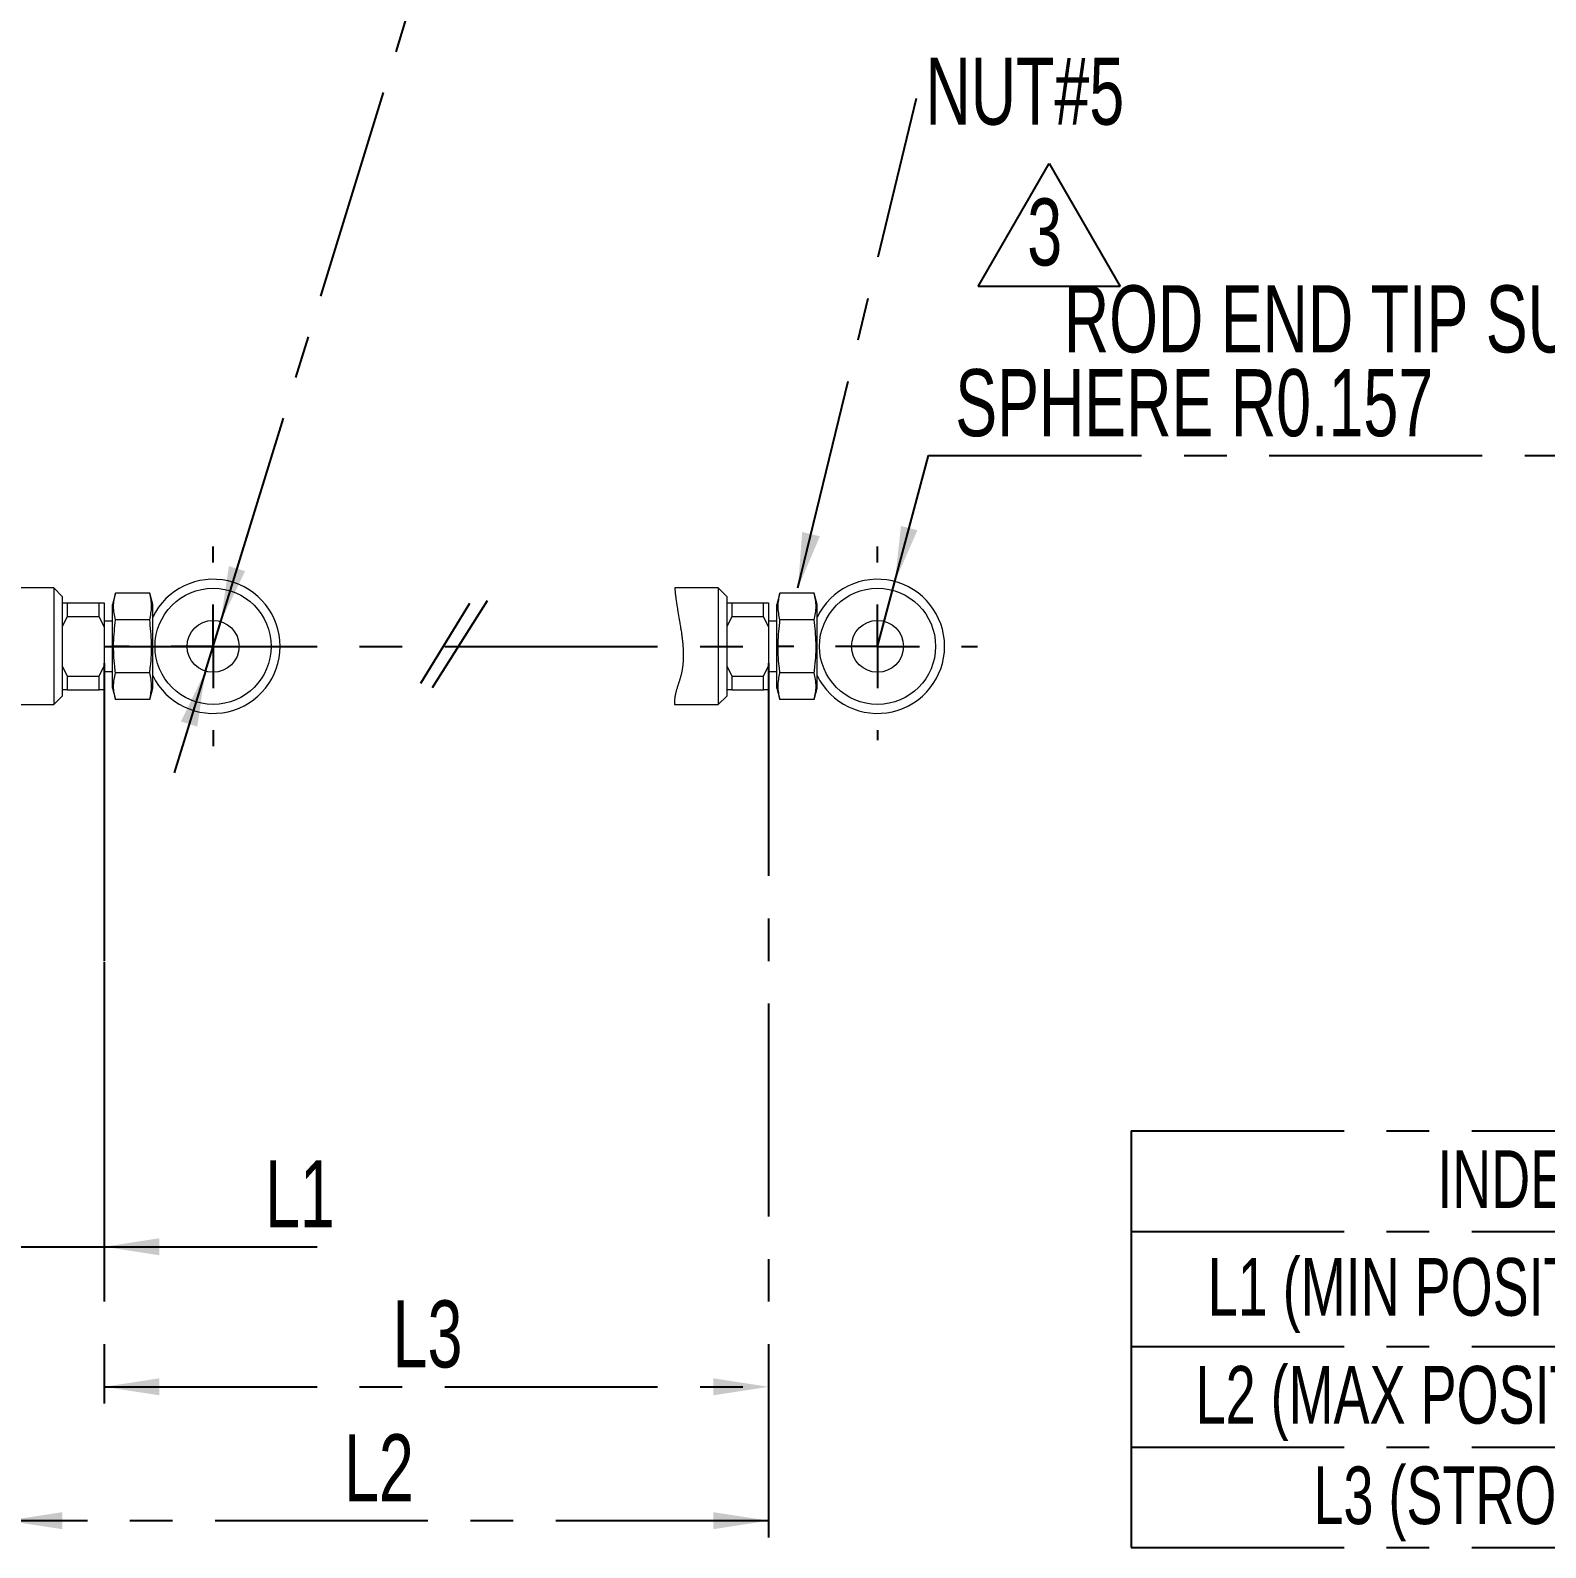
# Model space of a CAD drawing. Header units: inches. Extents: x 0.2 to 16.3, y 0.2 to 11.5.
# Drawn here: x 9.797 to 13.356, y 5.077 to 8.641 of the extents above; entities that cross this region are included whole.
import ezdxf

# ---------------------------------------------------------------- set-up
doc = ezdxf.new("R2010")
doc.units = ezdxf.units.IN
doc.header["$MEASUREMENT"] = 0
doc.linetypes.add('CENTERX2', pattern=[0.8, 0.5, -0.1, 0.1, -0.1])
doc.layers.add('CENTER_LINE', color=7, linetype='CENTERX2')
doc.layers.add('DIMENSION', color=7, linetype='Continuous')
doc.styles.add('SLDTEXTSTYLE0', font='TXT', dxfattribs={"width": 0.7})
doc.dimstyles.new('SLDDIMSTYLE0', dxfattribs={"dimtxt": 0.15748, "dimasz": 0.13, "dimexe": 0, "dimexo": 0.0625, "dimgap": 0.03937, "dimtad": 1, "dimdec": 3, "dimrnd": 1e-09, "dimzin": 12, "dimdsep": 46, "dimtxsty": 'SLDTEXTSTYLE0', "dimsah": 1, "dimcen": 0.09, "dimadec": 0, "dimazin": 3, "dimtfac": 1, "dimtdec": 3, "dimtofl": 0, "dimtmove": 0, "dimatfit": 3, "dimfxl": 1, "dimfrac": 2, "dimtolj": 1, "dimtzin": 12, "dimarcsym": 0})
doc.dimstyles.new('SLDDIMSTYLE10', dxfattribs={"dimtxt": 0.15748, "dimasz": 0.13, "dimexe": 0, "dimexo": 0.0625, "dimgap": 0.03937, "dimtad": 0, "dimtih": 1, "dimtoh": 1, "dimdec": 3, "dimrnd": 1e-09, "dimzin": 12, "dimdsep": 46, "dimtxsty": 'SLDTEXTSTYLE0', "dimsah": 1, "dimcen": 0, "dimadec": 0, "dimazin": 3, "dimtfac": 1, "dimtdec": 3, "dimtofl": 0, "dimtmove": 0, "dimatfit": 3, "dimfxl": 1, "dimfrac": 2, "dimtolj": 1, "dimtzin": 12, "dimarcsym": 0})
doc.dimstyles.new('SLDDIMSTYLE4', dxfattribs={"dimtxt": 0.15748, "dimasz": 0.13, "dimexe": 0, "dimexo": 0.0625, "dimgap": 0.03937, "dimtad": 1, "dimdec": 3, "dimrnd": 1e-09, "dimzin": 12, "dimdsep": 46, "dimtxsty": 'SLDTEXTSTYLE0', "dimsah": 1, "dimcen": 0.09, "dimadec": 0, "dimazin": 3, "dimtfac": 1, "dimtdec": 3, "dimtmove": 0, "dimatfit": 0, "dimfxl": 1, "dimfrac": 2, "dimtolj": 1, "dimtzin": 12, "dimarcsym": 0})
doc.dimstyles.new('SLDDIMSTYLE6', dxfattribs={"dimtxt": 0.15748, "dimasz": 0.13, "dimexe": 0, "dimexo": 0.0625, "dimgap": 0.03937, "dimtad": 0, "dimtih": 1, "dimtoh": 1, "dimdec": 3, "dimrnd": 1e-09, "dimdsep": 46, "dimtxsty": 'SLDTEXTSTYLE0', "dimsah": 1, "dimcen": 0, "dimadec": 0, "dimazin": 2, "dimtol": 1, "dimtp": 0.0039, "dimtm": 0.0039, "dimtfac": 1, "dimtdec": 3, "dimtmove": 0, "dimatfit": 3, "dimfxl": 1, "dimfrac": 2, "dimtolj": 1, "dimarcsym": 0})
doc.dimstyles.new('SLDDIMSTYLE7', dxfattribs={"dimtxt": 0.18, "dimasz": 0.13, "dimexe": 0, "dimexo": 0.0625, "dimgap": 0, "dimtad": 0, "dimtih": 1, "dimtoh": 1, "dimdec": 0, "dimrnd": 1e-09, "dimzin": 0, "dimdsep": 46, "dimtxsty": 'Standard', "dimsah": 1, "dimcen": 0.09, "dimadec": 0, "dimazin": 0, "dimtfac": 0.13, "dimtdec": 0, "dimtofl": 0, "dimtmove": 0, "dimatfit": 3, "dimfxl": 1, "dimfrac": 2, "dimtolj": 1, "dimtzin": 0, "dimarcsym": 0})

# ---------------------------------------------------------------- blocks, each defined once
blk = doc.blocks.new('SW_TABLEANNOTATION_0')
at = {"layer": 'CENTER_LINE', "color": 0}
for p, q in [((0, 0), (0, -0.2362)), ((0, 0), (1.9637, 0)), ((0, -0.2362), (0, -0.5067)), ((0, -0.2362), (1.9637, -0.2362)), ((0, -0.5067), (0, -0.7429)), ((0, -0.5067), (1.9637, -0.5067)), ((0, -0.7429), (0, -0.9791)), ((0, -0.7429), (1.9637, -0.7429)), ((0, -0.9791), (1.9637, -0.9791))]:
    blk.add_line(p, q, dxfattribs=at)
at = {"layer": 'CENTER_LINE', "color": 0, "attachment_point": 1, "style": 'SLDTEXTSTYLE0'}
for s, insert, char_height in [('INDEX', (0.7188, -0.0455), 0.13542), ('L1 (MIN POSITION)', (0.1797, -0.2988), 0.135417), ('L2 (MAX POSITION)', (0.1513, -0.5522), 0.135417), ('L3 (STROKE)', (0.428, -0.7884), 0.135417)]:
    blk.add_mtext(s, dxfattribs=dict(at, insert=insert, char_height=char_height))
blk = doc.blocks.new('_D')
at = {"layer": 'CENTER_LINE'}
for p, q in [((9.9703, 7.1546), (9.9703, 5.415)), ((11.5309, 7.1546), (11.5309, 5.415)), ((9.9703, 5.4544), (11.5309, 5.4544))]:
    blk.add_line(p, q, dxfattribs=at)
for points in [[(9.9703, 5.4544), (10.1003, 5.4344), (10.1003, 5.4744)], [(11.5309, 5.4544), (11.4009, 5.4744), (11.4009, 5.4344)]]:
    blk.add_solid(points, dxfattribs=at)
at = {"layer": 'CENTER_LINE', "insert": (10.648, 5.6574), "char_height": 0.15748, "attachment_point": 1, "style": 'SLDTEXTSTYLE0'}
blk.add_mtext('L3', dxfattribs=at)
blk = doc.blocks.new('_D_1')
at = {"layer": 'CENTER_LINE'}
for p, q in [((11.5309, 7.1546), (11.5309, 5.1005)), ((9.7419, 6.5515), (9.7419, 5.1005)), ((11.5309, 5.1399), (9.7419, 5.1399))]:
    blk.add_line(p, q, dxfattribs=at)
for points in [[(9.7419, 5.1399), (9.8719, 5.1199), (9.8719, 5.1599)], [(11.5309, 5.1399), (11.4009, 5.1599), (11.4009, 5.1199)]]:
    blk.add_solid(points, dxfattribs=at)
at = {"layer": 'CENTER_LINE', "insert": (10.5338, 5.3429), "char_height": 0.15748, "attachment_point": 1, "style": 'SLDTEXTSTYLE0'}
blk.add_mtext('L2', dxfattribs=at)
blk = doc.blocks.new('_D_16')
at = {"layer": 'CENTER_LINE'}
for p, q in [((9.9703, 7.0522), (9.9703, 5.744)), ((9.7419, 6.5515), (9.7419, 5.744)), ((9.7419, 5.7834), (9.4919, 5.7834)), ((9.7419, 5.7834), (9.9703, 5.7834)), ((9.9703, 5.7834), (10.5534, 5.7834))]:
    blk.add_line(p, q, dxfattribs=at)
for points in [[(9.7419, 5.7834), (9.6119, 5.8034), (9.6119, 5.7634)], [(9.9703, 5.7834), (10.1003, 5.7634), (10.1003, 5.8034)]]:
    blk.add_solid(points, dxfattribs=at)
at = {"layer": 'CENTER_LINE', "insert": (10.3483, 5.9864), "char_height": 0.15748, "attachment_point": 1, "style": 'SLDTEXTSTYLE0'}
blk.add_mtext('L1', dxfattribs=at)
blk = doc.blocks.new('_D_18')
at = {"layer": 'CENTER_LINE'}
for p, q in [((10.2441, 7.2523), (10.7237, 8.8102)), ((10.7237, 8.8102), (12.5004, 8.8102)), ((10.2082, 7.1356), (10.2441, 7.2523)), ((10.2082, 7.1356), (10.1346, 6.8967))]:
    blk.add_line(p, q, dxfattribs=at)
for points in [[(10.2441, 7.2523), (10.3015, 7.3706), (10.2633, 7.3824)], [(10.2082, 7.1356), (10.1508, 7.0173), (10.1891, 7.0055)]]:
    blk.add_solid(points, dxfattribs=at)
at = {"layer": 'CENTER_LINE', "attachment_point": 1, "style": 'SLDTEXTSTYLE0'}
for s, insert, char_height in [('%%c', (10.7862, 9.0132), 0.15748), ('0.122', (10.9606, 9.0132), 0.15748), ('HOLE', (12.0087, 9.0132), 0.15748), ('±0.004', (11.5045, 8.9601), 0.11024)]:
    blk.add_mtext(s, dxfattribs=dict(at, insert=insert, char_height=char_height))
blk = doc.blocks.new('SW_NOTE_0_5')
at = {"layer": 'CENTER_LINE', "color": 0}
for p, q in [((-0.1156, -0.0038), (0.0511, 0.2849)), ((0.0511, 0.2849), (0.2178, -0.0038)), ((0.2178, -0.0038), (-0.1156, -0.0038))]:
    blk.add_line(p, q, dxfattribs=at)
at = {"layer": 'CENTER_LINE', "color": 0, "insert": (0, 0.203), "char_height": 0.1575, "attachment_point": 1, "style": 'SLDTEXTSTYLE0'}
blk.add_mtext('3', dxfattribs=at)
blk = doc.blocks.new('SW_CENTERMARKSYMBOL_4')
at = {"layer": 'CENTER_LINE', "color": 0}
for p, q in [((0, 0.1969), (0, 0.2348)), ((0, 0), (0, 0.0984)), ((-0.1969, 0), (-0.2348, 0)), ((0, 0), (-0.0984, 0)), ((0, 0), (0, -0.0984)), ((0, 0), (0.0984, 0)), ((0.1969, 0), (0.2348, 0)), ((0, -0.1969), (0, -0.2348))]:
    blk.add_line(p, q, dxfattribs=at)
blk = doc.blocks.new('_D_33')
at = {"layer": 'CENTER_LINE'}
for p, q in [((11.8276, 7.3461), (11.9069, 7.6421)), ((11.9069, 7.6421), (14.0692, 7.6421)), ((11.7868, 7.1939), (11.8276, 7.3461))]:
    blk.add_line(p, q, dxfattribs=at)
blk.add_solid([(11.8276, 7.3461), (11.8805, 7.4665), (11.8419, 7.4768)], dxfattribs=at)
at = {"layer": 'CENTER_LINE', "char_height": 0.15748, "attachment_point": 1, "style": 'SLDTEXTSTYLE0'}
for s, insert in [('ROD END TIP SUS', (12.2244, 8.0419)), ('SPHERE R0.157', (11.9694, 7.8451)), ('0.004', (13.5843, 7.8451)), ('%%p', (13.4152, 7.8451))]:
    blk.add_mtext(s, dxfattribs=dict(at, insert=insert))
blk = doc.blocks.new('SW_NOTE_0_11')
at = {"layer": 'CENTER_LINE', "color": 0, "insert": (0.0208, 0.0953), "char_height": 0.15748, "attachment_point": 1, "style": 'SLDTEXTSTYLE0'}
blk.add_mtext('NUT#5', dxfattribs=at)
blk = doc.blocks.new('SW_CENTERMARKSYMBOL_13')
at = {"layer": 'CENTER_LINE', "color": 0}
for p, q in [((0, 0.1969), (0, 0.2348)), ((0, 0), (0, 0.0984)), ((-0.1969, 0), (-0.2348, 0)), ((0, 0), (-0.0984, 0)), ((0, 0), (0, -0.0984)), ((0, 0), (0.0984, 0)), ((0.1969, 0), (0.2348, 0)), ((0, -0.1969), (0, -0.2204))]:
    blk.add_line(p, q, dxfattribs=at)

msp = doc.modelspace()

# ---------------------------------------------------------------- linework, layer by layer
at = {"color": 7, "linetype": 'Continuous', "lineweight": 18}
for p, q in [((9.8521, 7.331), (9.7419, 7.331)), ((9.8718, 7.3113), (9.8521, 7.331)), ((9.8521, 7.331), (9.8521, 7.0569)), ((9.8718, 7.3113), (9.8718, 7.0766)), ((9.9971, 7.319), (9.9899, 7.2924)), ((10.0773, 7.319), (9.9971, 7.319)), ((10.0844, 7.2924), (10.0773, 7.319)), ((11.4128, 7.331), (11.3109, 7.331)), ((11.4325, 7.3113), (11.4128, 7.331)), ((11.4128, 7.331), (11.4128, 7.0569)), ((11.4325, 7.3113), (11.4325, 7.0766)), ((11.5577, 7.319), (11.5506, 7.2924)), ((11.638, 7.319), (11.5577, 7.319)), ((11.6451, 7.2924), (11.638, 7.319)), ((9.8718, 7.2963), (9.8836, 7.2963)), ((9.8836, 7.2963), (9.8836, 7.264)), ((9.8836, 7.2963), (9.9584, 7.2963)), ((9.9584, 7.264), (9.9584, 7.2963)), ((9.9584, 7.2963), (9.9703, 7.2963)), ((9.9703, 7.2963), (9.9703, 7.2399)), ((9.9899, 7.1939), (9.9899, 7.2924)), ((10.0844, 7.1939), (10.0844, 7.2924)), ((11.4325, 7.2963), (11.4443, 7.2963)), ((11.4443, 7.2963), (11.4443, 7.264)), ((11.4443, 7.2963), (11.5191, 7.2963)), ((11.5191, 7.264), (11.5191, 7.2963)), ((11.5191, 7.2963), (11.5309, 7.2963)), ((11.5309, 7.2963), (11.5309, 7.2399)), ((11.5506, 7.1939), (11.5506, 7.2924)), ((11.6451, 7.1939), (11.6451, 7.2924)), ((9.8836, 7.264), (9.8718, 7.2399)), ((9.8836, 7.264), (9.9584, 7.264)), ((9.9703, 7.2399), (9.9584, 7.264)), ((9.9899, 7.253), (9.9703, 7.253)), ((9.9703, 7.2399), (9.9703, 7.148)), ((10.0773, 7.2565), (9.9971, 7.2565)), ((11.4443, 7.264), (11.4325, 7.2399)), ((11.4443, 7.264), (11.5191, 7.264)), ((11.5309, 7.2399), (11.5191, 7.264)), ((11.5506, 7.253), (11.5309, 7.253)), ((11.5309, 7.2399), (11.5309, 7.148)), ((11.638, 7.2565), (11.5577, 7.2565)), ((9.9899, 7.0955), (9.9899, 7.1939)), ((10.0844, 7.0955), (10.0844, 7.1939)), ((11.5506, 7.0955), (11.5506, 7.1939)), ((11.6451, 7.0955), (11.6451, 7.1939)), ((9.8718, 7.148), (9.8836, 7.1239)), ((9.9584, 7.1239), (9.9703, 7.148)), ((9.9703, 7.148), (9.9703, 7.0916)), ((9.9703, 7.1349), (9.9899, 7.1349)), ((10.0773, 7.1314), (9.9971, 7.1314)), ((11.4325, 7.148), (11.4443, 7.1239)), ((11.5191, 7.1239), (11.5309, 7.148)), ((11.5309, 7.148), (11.5309, 7.0916)), ((11.5309, 7.1349), (11.5506, 7.1349)), ((11.638, 7.1314), (11.5577, 7.1314)), ((9.8836, 7.1239), (9.9584, 7.1239)), ((9.8836, 7.1239), (9.8836, 7.0916)), ((9.9584, 7.0916), (9.9584, 7.1239)), ((9.9899, 7.0955), (9.9971, 7.0689)), ((10.0773, 7.0689), (10.0844, 7.0955)), ((11.4443, 7.1239), (11.5191, 7.1239)), ((11.4443, 7.1239), (11.4443, 7.0916)), ((11.5191, 7.0916), (11.5191, 7.1239)), ((11.5506, 7.0955), (11.5577, 7.0689)), ((11.638, 7.0689), (11.6451, 7.0955)), ((9.8521, 7.0569), (9.8718, 7.0766)), ((9.8836, 7.0916), (9.8718, 7.0916)), ((9.8836, 7.0916), (9.9584, 7.0916)), ((9.9703, 7.0916), (9.9584, 7.0916)), ((10.0773, 7.0689), (9.9971, 7.0689)), ((11.4128, 7.0569), (11.4325, 7.0766)), ((11.4443, 7.0916), (11.4325, 7.0916)), ((11.4443, 7.0916), (11.5191, 7.0916)), ((11.5309, 7.0916), (11.5191, 7.0916)), ((11.638, 7.0689), (11.5577, 7.0689)), ((9.7419, 7.0569), (9.8521, 7.0569)), ((11.3097, 7.0569), (11.4128, 7.0569))]:
    msp.add_line(p, q, dxfattribs=at)
at = {"color": 7, "linetype": 'Continuous', "lineweight": 18, "flags": 128}
msp.add_lwpolyline([(11.3109, 7.331), (11.3109, 7.3299), (11.3109, 7.3289), (11.311, 7.3278), (11.311, 7.3267), (11.3111, 7.3257), (11.3112, 7.3243), (11.3113, 7.3229), (11.3114, 7.3215), (11.3115, 7.32), (11.3117, 7.3185), (11.3118, 7.317), (11.312, 7.3155), (11.3122, 7.314), (11.3124, 7.3118), (11.3127, 7.3095), (11.313, 7.3073), (11.3133, 7.305), (11.3136, 7.3028), (11.314, 7.3006), (11.3144, 7.2978), (11.3148, 7.295), (11.3152, 7.2923), (11.3156, 7.2895), (11.3161, 7.2867), (11.3167, 7.2831), (11.3173, 7.2795), (11.3179, 7.2759), (11.3187, 7.271), (11.3195, 7.2662), (11.3204, 7.2614), (11.3212, 7.2566), (11.3217, 7.2534), (11.3223, 7.2502), (11.3228, 7.247), (11.3234, 7.2438), (11.3239, 7.2406), (11.3244, 7.2374), (11.3248, 7.2349), (11.3252, 7.2325), (11.3256, 7.23), (11.326, 7.2275), (11.3263, 7.225), (11.3267, 7.2225), (11.327, 7.2204), (11.3273, 7.2183), (11.3275, 7.2161), (11.3278, 7.214), (11.3281, 7.2119), (11.3283, 7.2098), (11.3285, 7.2077), (11.3288, 7.2057), (11.329, 7.2036), (11.3292, 7.2015), (11.3294, 7.1994), (11.3296, 7.1973), (11.3297, 7.1952), (11.3299, 7.1931), (11.33, 7.191), (11.3302, 7.1889), (11.3303, 7.187), (11.3304, 7.1852), (11.3304, 7.1834), (11.3305, 7.1816), (11.3306, 7.1797), (11.3306, 7.1779), (11.3306, 7.1761), (11.3306, 7.1743), (11.3306, 7.1726), (11.3306, 7.171), (11.3306, 7.1694), (11.3306, 7.1677), (11.3305, 7.1661), (11.3305, 7.1645), (11.3304, 7.1629), (11.3303, 7.1612), (11.3303, 7.1596), (11.3302, 7.158), (11.33, 7.1563), (11.3299, 7.1547), (11.3298, 7.1531), (11.3296, 7.1515), (11.3295, 7.15), (11.3293, 7.1484), (11.3291, 7.1469), (11.3289, 7.1454), (11.3287, 7.1439), (11.3285, 7.1423), (11.3282, 7.1408), (11.328, 7.1393), (11.3277, 7.1378), (11.3274, 7.1363), (11.3271, 7.1348), (11.3268, 7.1333), (11.3265, 7.1318), (11.3262, 7.1303), (11.3258, 7.1288), (11.3255, 7.1272), (11.3251, 7.1257), (11.3247, 7.1242), (11.3243, 7.1227), (11.3239, 7.1213), (11.3235, 7.1198), (11.323, 7.1183), (11.3225, 7.1165), (11.3219, 7.1148), (11.3214, 7.113), (11.3208, 7.1113), (11.3202, 7.1095), (11.3197, 7.1077), (11.3191, 7.1061), (11.3186, 7.1044), (11.318, 7.1027), (11.3175, 7.101), (11.3169, 7.0993), (11.3164, 7.0976), (11.3159, 7.0959), (11.3154, 7.0942), (11.3149, 7.0927), (11.3145, 7.0912), (11.3141, 7.0897), (11.3136, 7.0882), (11.3133, 7.087), (11.313, 7.0858), (11.3127, 7.0846), (11.3125, 7.0834), (11.3122, 7.0822), (11.3119, 7.0809), (11.3117, 7.0797), (11.3114, 7.0784), (11.3112, 7.0772), (11.3111, 7.0762), (11.3109, 7.0752), (11.3108, 7.0743), (11.3106, 7.0733), (11.3105, 7.0723), (11.3104, 7.0712), (11.3103, 7.0701), (11.3102, 7.069), (11.3101, 7.0679), (11.31, 7.0667), (11.3099, 7.0656), (11.3098, 7.0645), (11.3098, 7.0634), (11.3098, 7.0621), (11.3097, 7.0608), (11.3097, 7.0595), (11.3097, 7.0582), (11.3097, 7.0569)], dxfattribs=at)
at = {"color": 7, "linetype": 'Continuous', "lineweight": 18}
for centre, radius in [((10.2262, 7.1939), 0.1364), ((11.7868, 7.1939), 0.1364), ((10.2262, 7.1939), 0.061), ((11.7868, 7.1939), 0.061)]:
    msp.add_circle(centre, radius, dxfattribs=at)
for centre in [(10.2262, 7.1939), (11.7868, 7.1939)]:
    msp.add_arc(centre, 0.1575, 205.8419, 154.1581, dxfattribs=at)
for points, knots in [([(9.9971, 7.2565), (9.9948, 7.2668), (9.9903, 7.2876), (9.9948, 7.3084), (9.9971, 7.319)], [0, 0, 0, 0, 0.495216, 1, 1, 1, 1]), ([(10.0773, 7.2565), (10.0795, 7.2668), (10.084, 7.2876), (10.0796, 7.3084), (10.0773, 7.319)], [0, 0, 0, 0, 0.495216, 1, 1, 1, 1]), ([(11.5577, 7.2565), (11.5555, 7.2668), (11.551, 7.2876), (11.5555, 7.3084), (11.5577, 7.319)], [0, 0, 0, 0, 0.495288, 1, 1, 1, 1]), ([(11.638, 7.2565), (11.6402, 7.2668), (11.6447, 7.2876), (11.6402, 7.3084), (11.638, 7.319)], [0, 0, 0, 0, 0.495288, 1, 1, 1, 1]), ([(9.9971, 7.1314), (9.9964, 7.1367), (9.9935, 7.1599), (9.9912, 7.2018), (9.9951, 7.2382), (9.9971, 7.2565)], [0, 0, 0, 0, 0.126972, 0.560077, 1, 1, 1, 1]), ([(10.0773, 7.1314), (10.078, 7.1367), (10.0809, 7.1599), (10.0832, 7.2018), (10.0793, 7.2382), (10.0773, 7.2565)], [0, 0, 0, 0, 0.126972, 0.560077, 1, 1, 1, 1]), ([(11.5577, 7.1314), (11.5571, 7.1367), (11.5541, 7.1599), (11.5518, 7.2018), (11.5558, 7.2382), (11.5577, 7.2565)], [0, 0, 0, 0, 0.126972, 0.560077, 1, 1, 1, 1]), ([(11.638, 7.1314), (11.6386, 7.1367), (11.6415, 7.1599), (11.6439, 7.2018), (11.6399, 7.2382), (11.638, 7.2565)], [0, 0, 0, 0, 0.126971, 0.560077, 1, 1, 1, 1]), ([(9.9971, 7.0689), (9.9948, 7.0792), (9.9903, 7.1001), (9.9948, 7.1209), (9.9971, 7.1314)], [0, 0, 0, 0, 0.495216, 1, 1, 1, 1]), ([(10.0773, 7.0689), (10.0795, 7.0792), (10.084, 7.1001), (10.0796, 7.1209), (10.0773, 7.1314)], [0, 0, 0, 0, 0.495216, 1, 1, 1, 1]), ([(11.5577, 7.0689), (11.5555, 7.0792), (11.551, 7.1001), (11.5555, 7.1209), (11.5577, 7.1314)], [0, 0, 0, 0, 0.495288, 1, 1, 1, 1]), ([(11.638, 7.0689), (11.6402, 7.0792), (11.6447, 7.1001), (11.6402, 7.1209), (11.638, 7.1314)], [0, 0, 0, 0, 0.495288, 1, 1, 1, 1])]:
    msp.add_open_spline(points, degree=3, knots=knots, dxfattribs=at)
at = {"layer": 'CENTER_LINE'}
msp.add_line((9.9703, 7.1939), (11.5309, 7.1939), dxfattribs=at)
at = {"layer": 'DIMENSION'}
for p, q in [((10.8281, 7.2948), (10.7134, 7.1067)), ((10.8701, 7.3012), (10.7404, 7.0964))]:
    msp.add_line(p, q, dxfattribs=at)

# ---------------------------------------------------------------- block references
at = {"layer": 'CENTER_LINE'}
for name, p in [('SW_NOTE_0_11', (11.8785, 8.4815)), ('SW_NOTE_0_5', (12.1385, 8.0432)), ('SW_CENTERMARKSYMBOL_4', (10.2262, 7.1939)), ('SW_CENTERMARKSYMBOL_13', (11.7868, 7.1939)), ('SW_TABLEANNOTATION_0', (12.3826, 6.0556))]:
    msp.add_blockref(name, p, dxfattribs=at)

# ---------------------------------------------------------------- dimensions: what is measured, and where the dimension line sits
dim = msp.add_diameter_dim_2p(p1=(10.2441, 7.2523), p2=(10.2082, 7.1356), text='<> HOLE', dimstyle='SLDDIMSTYLE6', dxfattribs=at)
dim.commit()
dim.dimension.update_dxf_attribs({"geometry": '_D_18', "text_midpoint": (11.6433, 8.9216), "dimtype": 163})
dim = msp.add_radius_dim(center=(11.7868, 7.1939), mpoint=(11.8276, 7.3461), text='ROD END TIP SUS\\PSPHERE R0.157 %%p 0.004', dimstyle='SLDDIMSTYLE10', dxfattribs=at)
dim.commit()
dim.dimension.update_dxf_attribs({"geometry": '_D_33', "text_midpoint": (13.0193, 7.8322), "dimtype": 164})
for base, p1, p2, dimstyle, picture, middle in [((9.7419, 5.1399), (11.5309, 7.1939), (9.7419, 6.5909), 'SLDDIMSTYLE0', '_D_1', (10.6364, 5.1399)), ((9.9703, 5.7834), (9.7419, 6.5909), (9.9703, 7.0916), 'SLDDIMSTYLE4', '_D_16', (10.4508, 5.7834))]:
    dim = msp.add_linear_dim(base=base, p1=p1, p2=p2, dimstyle=dimstyle, dxfattribs=at)
    dim.commit()
    dim.dimension.update_dxf_attribs({"geometry": picture, "text_midpoint": middle, "dimtype": 160})
dim = msp.add_linear_dim(base=(11.5309, 5.4544), p1=(9.9703, 7.1939), p2=(11.5309, 7.1939), text='L3', dimstyle='SLDDIMSTYLE0', dxfattribs=at)
dim.commit()
dim.dimension.update_dxf_attribs({"geometry": '_D', "text_midpoint": (10.7506, 5.4544), "dimtype": 160})

# ---------------------------------------------------------------- leaders
msp.add_leader([(11.6, 7.3312), (11.8785, 8.4815)], dimstyle='SLDDIMSTYLE7', dxfattribs=at)

doc.saveas('drawing.dxf')
